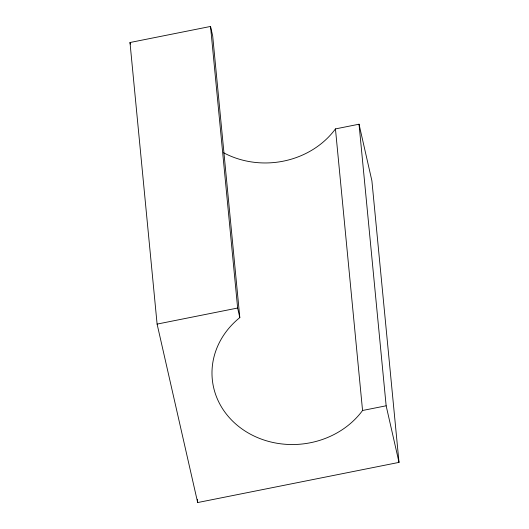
<?xml version="1.0" encoding="UTF-8"?>
<svg xmlns="http://www.w3.org/2000/svg" width="529" height="529" viewBox="0 0 529 529"><rect width="100%" height="100%" fill="white"/><g stroke="black" fill="none" stroke-linecap="round" stroke-linejoin="round"><path stroke-width="0.79" d="M359.032 124.209L371.9 180.806L399.011 462.386L197.667 502.55L157.1 324.098L129.989 42.518L210.529 26.45L212.698 36.012L239.816 317.598A82.24 73.075 -5.5 0 0 240.12 427.577A82.24 73.075 -5.5 0 0 362.557 410.491L386.15 405.789L359.032 124.209L335.446 128.911A82.24 73.075 -5.5 0 1 223.615 152.775M157.1 324.098L237.64 308.03L210.529 26.45M386.15 405.789L399.011 462.386M237.64 308.03L239.816 317.598M129.989 42.518L130.352 44.125M335.446 128.911L362.557 410.491M197.35 499.264L197.667 502.55"/></g></svg>
